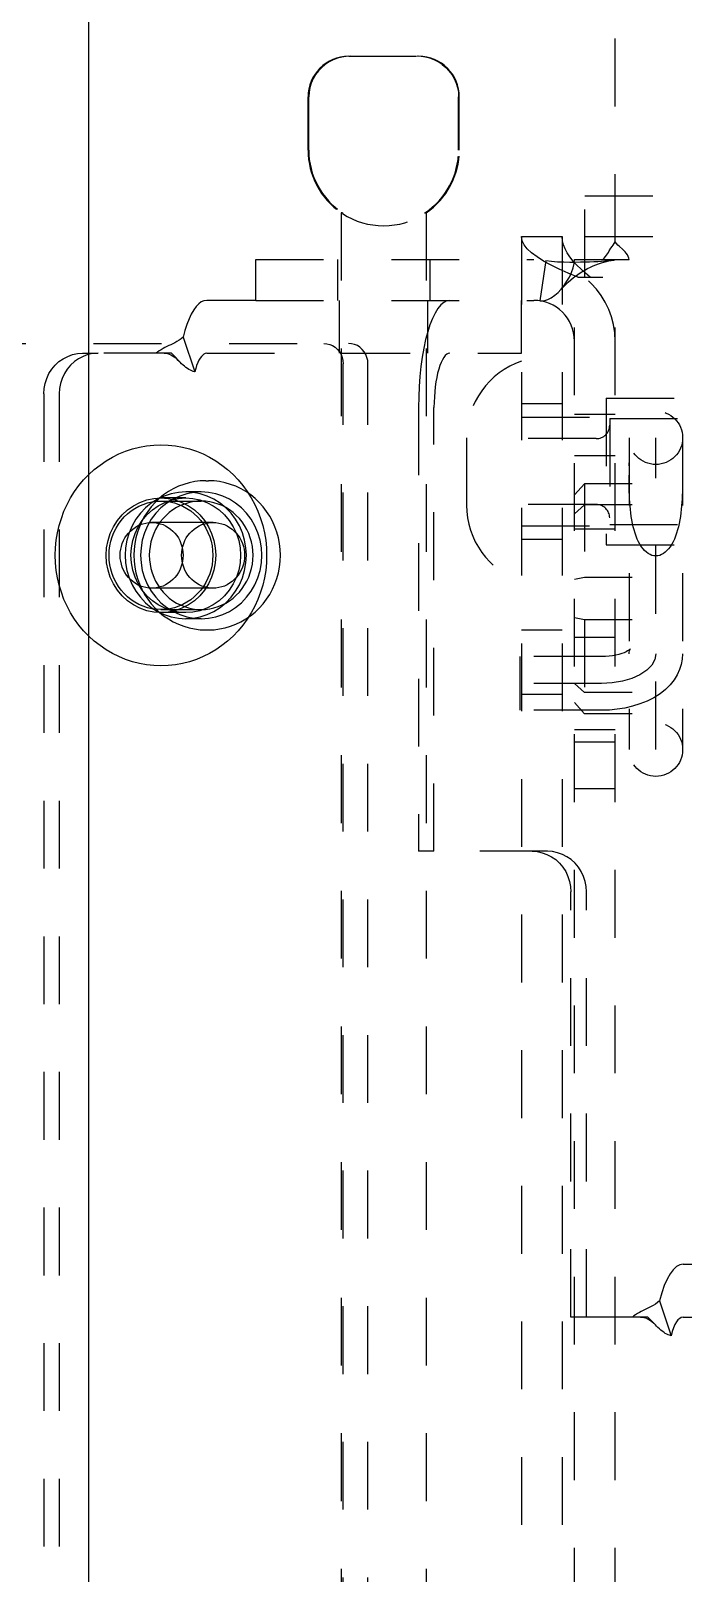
# Model space of a CAD drawing. Header units: inches. Extents: x -15 to 162, y -14 to 102.
# Drawn here: x 72.34 to 73.301, y 50.929 to 53.204 of the extents above; entities that cross this region are included whole.
import ezdxf

# ---------------------------------------------------------------- set-up
doc = ezdxf.new("R2010")
doc.units = ezdxf.units.IN
doc.header["$MEASUREMENT"] = 0
doc.linetypes.add('HIDDEN', pattern=[0.2, 0.1, -0.1])
doc.layers.add('DEFAULT_2', color=8, linetype='HIDDEN')
doc.layers.add('SECONDARY_OR_LEFT_DOOR_ASSEMBLY', color=7, linetype='Continuous')

# ---------------------------------------------------------------- blocks, each defined once
blk = doc.blocks.new('ENCLOSURE')
at = {"layer": 'DEFAULT_2', "color": 8, "linetype": 'HIDDEN'}
for p, q in [((73.2011, 52.8926), (73.2011, 53.7415)), ((72.8083, 53.1665), (72.9113, 53.1665)), ((72.7483, 53.028), (72.7483, 53.1065)), ((72.7493, 53.028), (72.7493, 53.1065)), ((72.9703, 53.028), (72.9703, 53.1065)), ((72.9713, 53.028), (72.9713, 53.1065)), ((73.1566, 52.8405), (73.1566, 52.9605)), ((73.1566, 52.9605), (74.8756, 52.9605)), ((72.7973, 52.9356), (72.7973, 49.4665)), ((72.7992, 52.9356), (72.7973, 52.9356)), ((72.7992, 52.9356), (72.7992, 52.9344)), ((72.9205, 52.9356), (72.9205, 52.9344)), ((72.9223, 52.9356), (72.9205, 52.9356)), ((72.9223, 52.9356), (72.9223, 49.4665)), ((73.0631, 52.9005), (73.0631, 49.8325)), ((73.0631, 52.9005), (73.1231, 52.9005)), ((73.1231, 52.9005), (73.1231, 49.8325)), ((73.1566, 52.9005), (74.8756, 52.9005)), ((72.6711, 52.8065), (72.6711, 52.8665)), ((72.6711, 52.8665), (73.0811, 52.8665)), ((72.7918, 52.8665), (72.7918, 52.8065)), ((72.9278, 52.8665), (72.9278, 52.8065)), ((73.0989, 52.8651), (73.09, 52.8058)), ((73.1411, 49.8665), (73.1411, 52.8665)), ((73.1411, 52.8665), (73.1828, 52.8665)), ((73.1828, 52.8665), (73.2219, 52.8665)), ((73.2011, 49.8665), (73.2011, 52.8665)), ((73.146, 52.8405), (73.1831, 52.8405)), ((72.6711, 52.8065), (72.5988, 52.8065)), ((72.6711, 52.8065), (73.0811, 52.8065)), ((72.7948, 52.7285), (72.7948, 52.8065)), ((72.9248, 52.7285), (72.9248, 52.8065)), ((73.0629, 52.7285), (73.0629, 52.8065)), ((72.564, 52.7522), (72.5812, 52.701)), ((71.032, 52.743), (72.8079, 52.743)), ((72.4159, 52.7285), (72.4387, 52.7285)), ((72.547, 52.7285), (72.4387, 52.7285)), ((72.5988, 52.7285), (73.0629, 52.7285)), ((72.5576, 52.7175), (72.551, 52.7245)), ((72.5581, 52.717), (72.5576, 52.7175)), ((72.8001, 50.023), (72.8001, 52.713)), ((72.8366, 50.023), (72.8366, 52.713)), ((72.3585, 52.6685), (72.3585, 50.0685)), ((72.3813, 52.6685), (72.3813, 50.0685)), ((73.1881, 52.662), (73.1881, 52.446)), ((73.1881, 52.662), (73.3031, 52.662)), ((72.9112, 52.6485), (72.9112, 51.994)), ((72.934, 51.994), (72.934, 52.6485)), ((73.1231, 52.654), (73.0631, 52.654)), ((73.1411, 52.6385), (73.2011, 52.6385)), ((73.0631, 52.634), (73.1881, 52.634)), ((73.1931, 52.632), (73.1931, 52.476)), ((73.1931, 52.632), (73.3031, 52.632)), ((72.9821, 52.6035), (72.9821, 52.5045)), ((73.1731, 52.6025), (72.9821, 52.6025)), ((73.2216, 52.6039), (73.2216, 52.1439)), ((73.2611, 52.1442), (73.2611, 52.6036)), ((73.3006, 52.6039), (73.3006, 52.1439)), ((73.1411, 52.5775), (73.2011, 52.5775)), ((73.2216, 52.5624), (73.2216, 52.5667)), ((73.2217, 52.5392), (73.2216, 52.5488)), ((72.5907, 52.524), (72.5679, 52.524)), ((72.5976, 52.5405), (72.6014, 52.5405)), ((73.1561, 52.536), (73.1411, 52.5197)), ((73.1561, 52.536), (73.1561, 52.1969)), ((76.6261, 52.536), (73.1561, 52.536)), ((72.5679, 52.515), (72.5314, 52.515)), ((72.5314, 52.5105), (72.5907, 52.5105)), ((73.1731, 52.5055), (72.9821, 52.5055)), ((73.1561, 52.5047), (73.1411, 52.4914)), ((76.6261, 52.5047), (73.1561, 52.5047)), ((72.6083, 52.479), (72.5176, 52.479)), ((73.0631, 52.474), (73.1881, 52.474)), ((73.1231, 52.454), (73.0631, 52.454)), ((73.1411, 52.4695), (73.2011, 52.4695)), ((73.1931, 52.476), (73.3031, 52.476)), ((73.1881, 52.446), (73.3031, 52.446)), ((73.1561, 52.3978), (73.1411, 52.3948)), ((76.6261, 52.3978), (73.1561, 52.3978)), ((72.6083, 52.382), (72.5176, 52.382)), ((72.5314, 52.3505), (72.5907, 52.3505)), ((72.5679, 52.346), (72.5314, 52.346)), ((72.5907, 52.337), (72.5679, 52.337)), ((72.5976, 52.3205), (72.6014, 52.3205)), ((73.0631, 52.3205), (73.1231, 52.3205)), ((73.1561, 52.3351), (73.1411, 52.3381)), ((76.6261, 52.3351), (73.1561, 52.3351)), ((73.1411, 52.3095), (73.2011, 52.3095)), ((73.0611, 52.202), (73.0611, 52.281)), ((73.1811, 52.281), (73.0611, 52.281)), ((73.1811, 52.2415), (73.0611, 52.2415)), ((73.1561, 52.2283), (73.1411, 52.2415)), ((76.6261, 52.2283), (73.1561, 52.2283)), ((73.0631, 52.2255), (73.1231, 52.2255)), ((73.1561, 52.1969), (73.1411, 52.2132)), ((73.1811, 52.202), (73.0611, 52.202)), ((76.6261, 52.1969), (73.1561, 52.1969)), ((73.1411, 52.1735), (73.2011, 52.1735)), ((73.1411, 52.1555), (73.2011, 52.1555)), ((73.1411, 52.0865), (73.2011, 52.0865)), ((72.934, 51.994), (72.9112, 51.994)), ((73.1014, 51.994), (72.934, 51.994)), ((73.136, 51.307), (73.136, 51.934)), ((73.1588, 51.307), (73.1588, 51.934)), ((73.3012, 51.385), (73.667, 51.385)), ((73.2664, 51.3307), (73.2836, 51.2795)), ((73.1588, 51.307), (73.136, 51.307)), ((73.2494, 51.307), (73.1588, 51.307)), ((73.26, 51.296), (73.2534, 51.303)), ((73.2605, 51.2955), (73.26, 51.296)), ((73.3012, 51.307), (73.667, 51.307))]:
    blk.add_line(p, q, dxfattribs=at)
for points in [[(72.8106, 53.1665), (72.8044, 53.1662), (72.7981, 53.1653), (72.7918, 53.1636), (72.7855, 53.1613), (72.7794, 53.1582), (72.7736, 53.1545), (72.7684, 53.1501), (72.7637, 53.1452), (72.7594, 53.1396), (72.7559, 53.1335), (72.753, 53.127), (72.7509, 53.1202), (72.7497, 53.1134), (72.7493, 53.1065)], [(72.946, 53.1545), (72.9403, 53.1582), (72.9342, 53.1613), (72.9279, 53.1636), (72.9215, 53.1653), (72.9153, 53.1662), (72.9091, 53.1665)], [(72.946, 53.1545), (72.9513, 53.1501), (72.956, 53.1452), (72.9602, 53.1396), (72.9638, 53.1335), (72.9667, 53.127), (72.9687, 53.1202), (72.9699, 53.1134), (72.9703, 53.1065)], [(73.146, 52.8405), (73.132, 52.8465), (73.1188, 52.8525), (73.1066, 52.8585), (73.0956, 52.8645), (73.086, 52.8705), (73.0779, 52.8765), (73.0715, 52.8825), (73.0669, 52.8885), (73.064, 52.8945), (73.0631, 52.9005)], [(73.1645, 52.8405), (73.1575, 52.8465), (73.1509, 52.8525), (73.1448, 52.8585), (73.1393, 52.8645), (73.1345, 52.8705), (73.1305, 52.8765), (73.1273, 52.8825), (73.125, 52.8885), (73.1236, 52.8945), (73.1231, 52.9005)], [(73.195, 52.8834), (73.1965, 52.8857), (73.198, 52.8881), (73.1995, 52.8904), (73.2011, 52.8926)], [(73.2075, 52.8859), (73.2052, 52.8881), (73.2031, 52.8903), (73.2011, 52.8926)], [(73.2219, 52.8665), (73.2214, 52.8688), (73.2205, 52.8712), (73.2192, 52.8736), (73.2176, 52.8759), (73.2159, 52.878), (73.214, 52.88), (73.212, 52.8819), (73.2075, 52.8859)], [(73.0989, 52.8651), (73.1074, 52.8641), (73.1163, 52.8635), (73.1253, 52.8631), (73.1341, 52.863), (73.1423, 52.863), (73.15, 52.8631), (73.157, 52.8632), (73.1635, 52.8635), (73.1696, 52.8637), (73.1754, 52.864), (73.1809, 52.8643), (73.1859, 52.8647), (73.1903, 52.865), (73.1941, 52.8654), (73.1971, 52.8657), (73.1987, 52.8659)], [(73.1211, 52.8225), (73.1216, 52.8231), (73.126, 52.8286), (73.13, 52.8346), (73.1337, 52.8409), (73.1368, 52.8477), (73.1392, 52.8544), (73.1406, 52.8606), (73.1411, 52.8665)], [(73.1211, 52.8225), (73.1238, 52.8256), (73.1278, 52.8296), (73.1318, 52.8334), (73.1358, 52.8369), (73.1398, 52.8401), (73.1439, 52.8432), (73.148, 52.846), (73.1522, 52.8486), (73.1563, 52.851), (73.1605, 52.8533), (73.1646, 52.8553), (73.1687, 52.8572), (73.1728, 52.8589), (73.1768, 52.8604), (73.1808, 52.8617), (73.1846, 52.8629), (73.1883, 52.8639), (73.1918, 52.8647), (73.1951, 52.8653), (73.1982, 52.8658), (73.1993, 52.866)], [(73.1828, 52.8665), (73.185, 52.8689), (73.1868, 52.8711), (73.1885, 52.8732), (73.19, 52.8753), (73.1913, 52.8773), (73.1925, 52.8793), (73.195, 52.8834)], [(73.1993, 52.866), (73.2006, 52.8663), (73.2011, 52.8665)], [(73.09, 52.8058), (73.0935, 52.8056), (73.0975, 52.8062), (73.1021, 52.8078), (73.107, 52.8104), (73.112, 52.8139), (73.1169, 52.8182), (73.1211, 52.8225)], [(72.5988, 52.8065), (72.5948, 52.8059), (72.5909, 52.8042), (72.5871, 52.8013), (72.5833, 52.7973), (72.5797, 52.7923), (72.5761, 52.7862), (72.5728, 52.779), (72.5696, 52.771), (72.5667, 52.7621), (72.564, 52.7522)], [(72.9574, 52.8065), (72.9529, 52.8057), (72.9484, 52.8034), (72.944, 52.7997), (72.9397, 52.7944), (72.9356, 52.7878), (72.9318, 52.7798), (72.9281, 52.7706), (72.9248, 52.7602), (72.9217, 52.7487), (72.919, 52.7362), (72.9167, 52.7229), (72.9147, 52.7089), (72.9132, 52.6943), (72.9121, 52.6793), (72.9115, 52.664), (72.9112, 52.6485)], [(72.564, 52.7522), (72.561, 52.7498), (72.558, 52.7477), (72.555, 52.7457), (72.5519, 52.744), (72.5489, 52.7425), (72.5459, 52.7411), (72.5431, 52.7397), (72.5402, 52.7384), (72.5373, 52.7369), (72.5344, 52.7354), (72.5315, 52.7337), (72.5288, 52.7319), (72.5264, 52.7302), (72.5242, 52.7285)], [(72.3585, 52.6685), (72.359, 52.6764), (72.3604, 52.684), (72.3629, 52.6914), (72.3662, 52.6985), (72.3703, 52.705), (72.3753, 52.7109), (72.3809, 52.7161), (72.3872, 52.7204), (72.3939, 52.7239), (72.401, 52.7264), (72.4083, 52.7279), (72.4159, 52.7285)], [(72.4387, 52.7285), (72.4311, 52.7279), (72.4238, 52.7264), (72.4167, 52.7239), (72.41, 52.7204), (72.4037, 52.7161), (72.3981, 52.7109), (72.3931, 52.705), (72.389, 52.6985), (72.3857, 52.6914), (72.3832, 52.684), (72.3818, 52.6764), (72.3813, 52.6685)], [(72.5362, 52.7285), (72.5379, 52.7284), (72.5408, 52.728), (72.5434, 52.7272), (72.5459, 52.7262), (72.5484, 52.7249), (72.5508, 52.7233), (72.5532, 52.7215), (72.5555, 52.7195), (72.5581, 52.717)], [(72.551, 52.7245), (72.5489, 52.7266), (72.547, 52.7285)], [(72.5988, 52.7285), (72.5968, 52.7282), (72.5948, 52.7273), (72.5929, 52.7258), (72.591, 52.7238), (72.5891, 52.7213), (72.5873, 52.7182), (72.5856, 52.7146), (72.584, 52.7105), (72.5826, 52.706), (72.5812, 52.701)], [(72.7714, 52.743), (72.7759, 52.7426), (72.7803, 52.7415), (72.7844, 52.7397), (72.7883, 52.7372), (72.7917, 52.7342), (72.7946, 52.7306), (72.797, 52.7266), (72.7987, 52.7222), (72.7997, 52.7177), (72.8001, 52.713)], [(72.8366, 52.713), (72.8363, 52.7177), (72.8352, 52.7222), (72.8335, 52.7266), (72.8312, 52.7306), (72.8282, 52.7342), (72.8248, 52.7372), (72.821, 52.7397), (72.8168, 52.7415), (72.8125, 52.7426), (72.8079, 52.743)], [(72.9574, 52.7285), (72.9551, 52.7281), (72.9529, 52.7269), (72.9506, 52.725), (72.9485, 52.7224), (72.9464, 52.719), (72.9444, 52.715), (72.9426, 52.7103), (72.9409, 52.705), (72.9393, 52.6992), (72.938, 52.6929), (72.9368, 52.6862), (72.9358, 52.6791), (72.935, 52.6717), (72.9345, 52.6641), (72.9341, 52.6563), (72.934, 52.6485)], [(72.5812, 52.701), (72.5791, 52.7016), (72.577, 52.7023), (72.5748, 52.7033), (72.5727, 52.7045), (72.5705, 52.7059), (72.5682, 52.7076), (72.5662, 52.7093), (72.5641, 52.7111), (72.5619, 52.7131), (72.5598, 52.7153), (72.5581, 52.717)], [(72.3755, 52.4305), (72.3759, 52.4416), (72.3769, 52.4527), (72.3788, 52.4636), (72.3813, 52.4744), (72.3845, 52.485), (72.3884, 52.4954), (72.393, 52.5055), (72.3982, 52.5152), (72.404, 52.5245), (72.4105, 52.5333), (72.4174, 52.5417), (72.425, 52.5496), (72.433, 52.5569), (72.4415, 52.5636), (72.4504, 52.5697), (72.4597, 52.5752), (72.4693, 52.58), (72.4792, 52.5841), (72.4893, 52.5874), (72.4997, 52.5901), (72.5101, 52.5919), (72.5207, 52.5931), (72.5314, 52.5935), (72.542, 52.5931), (72.5526, 52.5919), (72.5631, 52.5901), (72.5734, 52.5874), (72.5836, 52.5841), (72.5935, 52.58), (72.6031, 52.5752), (72.6124, 52.5697), (72.6213, 52.5636), (72.6297, 52.5569), (72.6378, 52.5496), (72.6453, 52.5417), (72.6523, 52.5333), (72.6587, 52.5245), (72.6646, 52.5152), (72.6698, 52.5055), (72.6743, 52.4954), (72.6782, 52.485), (72.6815, 52.4744), (72.684, 52.4636), (72.6858, 52.4527), (72.6869, 52.4416), (72.6872, 52.4305)], [(73.3006, 52.5488), (73.3005, 52.5392), (73.3005, 52.5343), (73.3004, 52.5293), (73.3002, 52.5243), (73.3, 52.5191), (73.2998, 52.5139), (73.2995, 52.5087), (73.2991, 52.5035), (73.2986, 52.4982), (73.298, 52.493), (73.2973, 52.4878), (73.2965, 52.4827), (73.2955, 52.4776), (73.2944, 52.4726), (73.2931, 52.4678), (73.2917, 52.4631), (73.2901, 52.4587), (73.2884, 52.4544), (73.2865, 52.4504), (73.2845, 52.4467), (73.2823, 52.4432), (73.28, 52.4401), (73.2775, 52.4374), (73.275, 52.4351), (73.2723, 52.4331), (73.2696, 52.4316), (73.2668, 52.4304), (73.2639, 52.4298), (73.2611, 52.4296)], [(72.5679, 52.524), (72.5571, 52.5233), (72.5465, 52.5212), (72.5362, 52.5179), (72.5264, 52.5133), (72.5171, 52.5074), (72.5086, 52.5005), (72.501, 52.4925), (72.4943, 52.4836), (72.4887, 52.4739), (72.4843, 52.4636), (72.4811, 52.4528), (72.4792, 52.4417), (72.4785, 52.4305), (72.4792, 52.4192), (72.4811, 52.4081), (72.4843, 52.3973), (72.4887, 52.387), (72.4943, 52.3774), (72.501, 52.3685), (72.5086, 52.3605), (72.5171, 52.3535), (72.5264, 52.3477), (72.5362, 52.343), (72.5465, 52.3397), (72.5571, 52.3377), (72.5679, 52.337)], [(72.5976, 52.5405), (72.5893, 52.5401), (72.5811, 52.5391), (72.5729, 52.5375), (72.5649, 52.5351), (72.5571, 52.5322), (72.5495, 52.5286), (72.5423, 52.5244), (72.5353, 52.5196), (72.5288, 52.5143), (72.5226, 52.5084), (72.517, 52.5021), (72.5118, 52.4953), (72.5071, 52.4881), (72.503, 52.4806), (72.4995, 52.4727), (72.4966, 52.4646), (72.4943, 52.4562), (72.4927, 52.4477), (72.4917, 52.4391), (72.4914, 52.4305)], [(72.5907, 52.524), (72.5799, 52.5233), (72.5693, 52.5212), (72.559, 52.5179), (72.5492, 52.5133), (72.5399, 52.5074), (72.5314, 52.5005), (72.5238, 52.4925), (72.5171, 52.4836), (72.5116, 52.4739), (72.5071, 52.4636), (72.5039, 52.4528), (72.502, 52.4417), (72.5013, 52.4305), (72.502, 52.4192), (72.5039, 52.4081), (72.5071, 52.3973), (72.5116, 52.387), (72.5171, 52.3774), (72.5238, 52.3685), (72.5314, 52.3605), (72.5399, 52.3535), (72.5492, 52.3477), (72.559, 52.343), (72.5693, 52.3397), (72.5799, 52.3377), (72.5907, 52.337)], [(72.5679, 52.337), (72.5788, 52.3377), (72.5893, 52.3397), (72.5996, 52.343), (72.6095, 52.3477), (72.6187, 52.3535), (72.6272, 52.3605), (72.6348, 52.3685), (72.6415, 52.3774), (72.6471, 52.387), (72.6515, 52.3973), (72.6547, 52.4081), (72.6567, 52.4192), (72.6573, 52.4305), (72.6567, 52.4417), (72.6547, 52.4528), (72.6515, 52.4636), (72.6471, 52.4739), (72.6415, 52.4836), (72.6348, 52.4925), (72.6272, 52.5005), (72.6187, 52.5074), (72.6095, 52.5133), (72.5996, 52.5179), (72.5893, 52.5212), (72.5788, 52.5233), (72.5679, 52.524)], [(72.5907, 52.337), (72.6016, 52.3377), (72.6121, 52.3397), (72.6224, 52.343), (72.6323, 52.3477), (72.6415, 52.3535), (72.65, 52.3605), (72.6576, 52.3685), (72.6643, 52.3774), (72.6699, 52.387), (72.6743, 52.3973), (72.6775, 52.4081), (72.6795, 52.4192), (72.6801, 52.4305), (72.6795, 52.4417), (72.6775, 52.4528), (72.6743, 52.4636), (72.6699, 52.4739), (72.6643, 52.4836), (72.6576, 52.4925), (72.65, 52.5005), (72.6415, 52.5074), (72.6323, 52.5133), (72.6224, 52.5179), (72.6121, 52.5212), (72.6016, 52.5233), (72.5907, 52.524)], [(72.7076, 52.4305), (72.7073, 52.4391), (72.7063, 52.4478), (72.7047, 52.4563), (72.7024, 52.4646), (72.6995, 52.4727), (72.6959, 52.4806), (72.6919, 52.4881), (72.6872, 52.4953), (72.682, 52.5021), (72.6763, 52.5084), (72.6702, 52.5143), (72.6637, 52.5196), (72.6567, 52.5244), (72.6495, 52.5286), (72.6419, 52.5322), (72.6341, 52.5351), (72.6261, 52.5375), (72.6179, 52.5391), (72.6097, 52.5401), (72.6014, 52.5405)], [(73.2611, 52.4296), (73.2582, 52.4298), (73.2554, 52.4304), (73.2526, 52.4316), (73.2498, 52.4331), (73.2472, 52.4351), (73.2446, 52.4374), (73.2422, 52.4401), (73.2399, 52.4432), (73.2377, 52.4467), (73.2356, 52.4504), (73.2337, 52.4544), (73.232, 52.4587), (73.2304, 52.4631), (73.229, 52.4678), (73.2278, 52.4726), (73.2267, 52.4776), (73.2257, 52.4827), (73.2249, 52.4878), (73.2241, 52.493), (73.2236, 52.4982), (73.2231, 52.5035), (73.2227, 52.5087), (73.2224, 52.5139), (73.2221, 52.5191), (73.2219, 52.5243), (73.2218, 52.5293), (73.2217, 52.5343), (73.2217, 52.5392)], [(72.5314, 52.346), (72.5207, 52.3467), (72.5105, 52.3488), (72.5004, 52.3524), (72.491, 52.3573), (72.4822, 52.3634), (72.4742, 52.3707), (72.4673, 52.379), (72.4614, 52.3882), (72.4567, 52.3981), (72.4533, 52.4086), (72.4513, 52.4194), (72.4506, 52.4305), (72.4513, 52.4415), (72.4533, 52.4523), (72.4567, 52.4628), (72.4614, 52.4727), (72.4673, 52.4819), (72.4742, 52.4902), (72.4822, 52.4975), (72.491, 52.5036), (72.5004, 52.5085), (72.5105, 52.5121), (72.5207, 52.5142), (72.5314, 52.515)], [(72.4549, 52.4305), (72.4552, 52.4375), (72.456, 52.4444), (72.4575, 52.4512), (72.4595, 52.4578), (72.462, 52.4643), (72.4651, 52.4705), (72.4687, 52.4764), (72.4728, 52.4819), (72.4773, 52.487), (72.4822, 52.4917), (72.4875, 52.496), (72.4931, 52.4997), (72.499, 52.503), (72.5052, 52.5056), (72.5116, 52.5077), (72.5181, 52.5093), (72.5247, 52.5102), (72.5314, 52.5105)], [(72.5679, 52.346), (72.5573, 52.3467), (72.547, 52.3488), (72.537, 52.3524), (72.5275, 52.3573), (72.5187, 52.3634), (72.5108, 52.3707), (72.5038, 52.379), (72.4979, 52.3882), (72.4933, 52.3981), (72.4899, 52.4086), (72.4878, 52.4194), (72.4871, 52.4305), (72.4878, 52.4415), (72.4899, 52.4523), (72.4933, 52.4628), (72.4979, 52.4727), (72.5038, 52.4819), (72.5108, 52.4902), (72.5187, 52.4975), (72.5275, 52.5036), (72.537, 52.5085), (72.547, 52.5121), (72.5573, 52.5142), (72.5679, 52.515)], [(72.5907, 52.5105), (72.5844, 52.5102), (72.5781, 52.5094), (72.5719, 52.508), (72.5659, 52.5061), (72.56, 52.5037), (72.5543, 52.5008), (72.5489, 52.4974), (72.5437, 52.4936), (72.5389, 52.4893), (72.5344, 52.4846), (72.5303, 52.4796), (72.5267, 52.4742), (72.5234, 52.4685), (72.5207, 52.4626), (72.5184, 52.4564), (72.5166, 52.4501), (72.5153, 52.4436), (72.5145, 52.4371), (72.5142, 52.4305)], [(72.5314, 52.515), (72.542, 52.5142), (72.5523, 52.5121), (72.5623, 52.5085), (72.5718, 52.5036), (72.5806, 52.4975), (72.5885, 52.4902), (72.5955, 52.4819), (72.6013, 52.4727), (72.606, 52.4628), (72.6094, 52.4523), (72.6115, 52.4415), (72.6122, 52.4305), (72.6115, 52.4194), (72.6094, 52.4086), (72.606, 52.3981), (72.6013, 52.3882), (72.5955, 52.379), (72.5885, 52.3707), (72.5806, 52.3634), (72.5718, 52.3573), (72.5623, 52.3524), (72.5523, 52.3488), (72.542, 52.3467), (72.5314, 52.346)], [(72.5314, 52.5105), (72.538, 52.5102), (72.5447, 52.5093), (72.5512, 52.5077), (72.5575, 52.5056), (72.5637, 52.503), (72.5696, 52.4997), (72.5752, 52.496), (72.5805, 52.4917), (72.5855, 52.487), (72.59, 52.4819), (72.594, 52.4764), (72.5976, 52.4705), (72.6007, 52.4643), (72.6033, 52.4578), (72.6053, 52.4512), (72.6067, 52.4444), (72.6076, 52.4375), (72.6079, 52.4305)], [(72.5679, 52.515), (72.5785, 52.5142), (72.5888, 52.5121), (72.5988, 52.5085), (72.6083, 52.5036), (72.6171, 52.4975), (72.6251, 52.4902), (72.632, 52.4819), (72.6379, 52.4727), (72.6426, 52.4628), (72.646, 52.4523), (72.648, 52.4415), (72.6487, 52.4305), (72.648, 52.4194), (72.646, 52.4086), (72.6426, 52.3981), (72.6379, 52.3882), (72.632, 52.379), (72.6251, 52.3707), (72.6171, 52.3634), (72.6083, 52.3573), (72.5988, 52.3524), (72.5888, 52.3488), (72.5785, 52.3467), (72.5679, 52.346)], [(72.6672, 52.4305), (72.667, 52.4371), (72.6662, 52.4436), (72.6649, 52.4501), (72.6631, 52.4564), (72.6608, 52.4626), (72.658, 52.4685), (72.6548, 52.4742), (72.6511, 52.4796), (72.647, 52.4846), (72.6425, 52.4893), (72.6377, 52.4936), (72.6326, 52.4974), (72.6271, 52.5008), (72.6214, 52.5037), (72.6156, 52.5061), (72.6095, 52.508), (72.6033, 52.5094), (72.597, 52.5102), (72.5907, 52.5105)], [(72.4712, 52.4305), (72.4714, 52.435), (72.472, 52.4394), (72.473, 52.4437), (72.4744, 52.448), (72.4761, 52.4521), (72.4782, 52.456), (72.4806, 52.4597), (72.4833, 52.4631), (72.4864, 52.4663), (72.4897, 52.4692), (72.4932, 52.4717), (72.497, 52.4739), (72.5009, 52.4757), (72.5049, 52.4771), (72.5091, 52.4781), (72.5133, 52.4788), (72.5176, 52.479)], [(72.5176, 52.479), (72.5219, 52.4788), (72.5261, 52.4781), (72.5303, 52.4771), (72.5344, 52.4757), (72.5383, 52.4739), (72.542, 52.4717), (72.5456, 52.4692), (72.5489, 52.4663), (72.5519, 52.4631), (72.5546, 52.4597), (72.5571, 52.456), (72.5591, 52.4521), (72.5609, 52.448), (72.5622, 52.4437), (72.5632, 52.4394), (72.5638, 52.435), (72.564, 52.4305)], [(72.5619, 52.4305), (72.5621, 52.435), (72.5627, 52.4394), (72.5637, 52.4437), (72.565, 52.448), (72.5667, 52.4521), (72.5688, 52.456), (72.5712, 52.4597), (72.574, 52.4631), (72.577, 52.4663), (72.5803, 52.4692), (72.5838, 52.4717), (72.5876, 52.4739), (72.5915, 52.4757), (72.5956, 52.4771), (72.5997, 52.4781), (72.604, 52.4788), (72.6083, 52.479)], [(72.6083, 52.479), (72.6125, 52.4788), (72.6168, 52.4781), (72.621, 52.4771), (72.625, 52.4757), (72.6289, 52.4739), (72.6327, 52.4717), (72.6362, 52.4692), (72.6395, 52.4663), (72.6425, 52.4631), (72.6453, 52.4597), (72.6477, 52.456), (72.6498, 52.4521), (72.6515, 52.448), (72.6529, 52.4437), (72.6539, 52.4394), (72.6544, 52.435), (72.6546, 52.4305)], [(72.6872, 52.4305), (72.6869, 52.4193), (72.6858, 52.4083), (72.684, 52.3973), (72.6815, 52.3865), (72.6782, 52.3759), (72.6743, 52.3655), (72.6698, 52.3555), (72.6646, 52.3458), (72.6587, 52.3365), (72.6523, 52.3276), (72.6453, 52.3192), (72.6378, 52.3113), (72.6297, 52.304), (72.6213, 52.2973), (72.6124, 52.2912), (72.6031, 52.2857), (72.5935, 52.281), (72.5836, 52.2769), (72.5734, 52.2735), (72.5631, 52.2709), (72.5526, 52.269), (72.542, 52.2678), (72.5314, 52.2675), (72.5207, 52.2678), (72.5101, 52.269), (72.4997, 52.2709), (72.4893, 52.2735), (72.4792, 52.2769), (72.4693, 52.281), (72.4597, 52.2857), (72.4504, 52.2912), (72.4415, 52.2973), (72.433, 52.304), (72.425, 52.3113), (72.4174, 52.3192), (72.4105, 52.3276), (72.404, 52.3365), (72.3982, 52.3458), (72.393, 52.3555), (72.3884, 52.3655), (72.3845, 52.3759), (72.3813, 52.3865), (72.3788, 52.3973), (72.3769, 52.4083), (72.3759, 52.4193), (72.3755, 52.4305)], [(72.5314, 52.3505), (72.5247, 52.3508), (72.5181, 52.3517), (72.5116, 52.3532), (72.5052, 52.3553), (72.499, 52.358), (72.4931, 52.3612), (72.4875, 52.3649), (72.4822, 52.3692), (72.4773, 52.3739), (72.4728, 52.379), (72.4687, 52.3846), (72.4651, 52.3905), (72.462, 52.3967), (72.4595, 52.4031), (72.4575, 52.4098), (72.456, 52.4166), (72.4552, 52.4235), (72.4549, 52.4305)], [(72.5176, 52.382), (72.5133, 52.3822), (72.5091, 52.3828), (72.5049, 52.3838), (72.5009, 52.3852), (72.497, 52.3871), (72.4932, 52.3892), (72.4897, 52.3918), (72.4864, 52.3946), (72.4833, 52.3978), (72.4806, 52.4012), (72.4782, 52.4049), (72.4761, 52.4088), (72.4744, 52.4129), (72.473, 52.4172), (72.472, 52.4216), (72.4714, 52.426), (72.4712, 52.4305)], [(72.4914, 52.4305), (72.4917, 52.4218), (72.4927, 52.4132), (72.4943, 52.4047), (72.4966, 52.3963), (72.4995, 52.3882), (72.503, 52.3804), (72.5071, 52.3728), (72.5118, 52.3656), (72.517, 52.3588), (72.5226, 52.3525), (72.5288, 52.3467), (72.5353, 52.3413), (72.5423, 52.3366), (72.5495, 52.3324), (72.5571, 52.3288), (72.5649, 52.3258), (72.5729, 52.3235), (72.581, 52.3218), (72.5893, 52.3208), (72.5976, 52.3205)], [(72.5142, 52.4305), (72.5145, 52.4238), (72.5153, 52.4173), (72.5166, 52.4108), (72.5184, 52.4045), (72.5207, 52.3983), (72.5234, 52.3924), (72.5267, 52.3867), (72.5303, 52.3813), (72.5344, 52.3763), (72.5389, 52.3716), (72.5437, 52.3673), (72.5489, 52.3635), (72.5543, 52.3601), (72.56, 52.3572), (72.5659, 52.3548), (72.5719, 52.3529), (72.5781, 52.3516), (72.5844, 52.3507), (72.5907, 52.3505)], [(72.564, 52.4305), (72.5638, 52.426), (72.5632, 52.4216), (72.5622, 52.4172), (72.5609, 52.4129), (72.5591, 52.4088), (72.5571, 52.4049), (72.5546, 52.4012), (72.5519, 52.3978), (72.5489, 52.3946), (72.5456, 52.3918), (72.542, 52.3892), (72.5383, 52.3871), (72.5344, 52.3852), (72.5303, 52.3838), (72.5261, 52.3828), (72.5219, 52.3822), (72.5176, 52.382)], [(72.6079, 52.4305), (72.6076, 52.4235), (72.6067, 52.4166), (72.6053, 52.4098), (72.6033, 52.4031), (72.6007, 52.3967), (72.5976, 52.3905), (72.594, 52.3846), (72.59, 52.379), (72.5855, 52.3739), (72.5805, 52.3692), (72.5752, 52.3649), (72.5696, 52.3612), (72.5637, 52.358), (72.5575, 52.3553), (72.5512, 52.3532), (72.5447, 52.3517), (72.538, 52.3508), (72.5314, 52.3505)], [(72.6083, 52.382), (72.604, 52.3822), (72.5997, 52.3828), (72.5956, 52.3838), (72.5915, 52.3852), (72.5876, 52.3871), (72.5838, 52.3892), (72.5803, 52.3918), (72.577, 52.3946), (72.574, 52.3978), (72.5712, 52.4012), (72.5688, 52.4049), (72.5667, 52.4088), (72.565, 52.4129), (72.5637, 52.4172), (72.5627, 52.4216), (72.5621, 52.426), (72.5619, 52.4305)], [(72.5907, 52.3505), (72.597, 52.3507), (72.6033, 52.3516), (72.6095, 52.3529), (72.6156, 52.3548), (72.6214, 52.3572), (72.6271, 52.3601), (72.6326, 52.3635), (72.6377, 52.3673), (72.6425, 52.3716), (72.647, 52.3763), (72.6511, 52.3813), (72.6548, 52.3867), (72.658, 52.3924), (72.6608, 52.3983), (72.6631, 52.4045), (72.6649, 52.4108), (72.6662, 52.4173), (72.667, 52.4238), (72.6672, 52.4305)], [(72.6014, 52.3205), (72.6097, 52.3208), (72.6179, 52.3218), (72.6261, 52.3235), (72.6341, 52.3258), (72.6419, 52.3288), (72.6494, 52.3324), (72.6567, 52.3366), (72.6636, 52.3413), (72.6702, 52.3467), (72.6763, 52.3525), (72.682, 52.3588), (72.6872, 52.3656), (72.6919, 52.3728), (72.696, 52.3804), (72.6995, 52.3882), (72.7024, 52.3964), (72.7047, 52.4047), (72.7063, 52.4132), (72.7073, 52.4218), (72.7076, 52.4305)], [(72.6546, 52.4305), (72.6544, 52.426), (72.6539, 52.4216), (72.6529, 52.4172), (72.6515, 52.4129), (72.6498, 52.4088), (72.6477, 52.4049), (72.6453, 52.4012), (72.6425, 52.3978), (72.6395, 52.3946), (72.6362, 52.3918), (72.6327, 52.3892), (72.6289, 52.3871), (72.625, 52.3852), (72.621, 52.3838), (72.6168, 52.3828), (72.6125, 52.3822), (72.6083, 52.382)], [(73.2232, 52.2919), (73.2234, 52.2921), (73.2236, 52.2923), (73.2233, 52.2921), (73.2225, 52.2914), (73.2213, 52.2905), (73.2195, 52.2894), (73.2172, 52.2881), (73.2142, 52.2868), (73.2108, 52.2855), (73.2067, 52.2843), (73.2023, 52.2832), (73.1974, 52.2822), (73.1921, 52.2815), (73.1867, 52.2811), (73.1811, 52.281)], [(73.3006, 52.2851), (73.3001, 52.2774), (73.2987, 52.2696), (73.2962, 52.2619), (73.2927, 52.2542), (73.2881, 52.2468), (73.2823, 52.2395), (73.2753, 52.2326), (73.2673, 52.2262), (73.2581, 52.2204), (73.2481, 52.2154), (73.2376, 52.2112), (73.2266, 52.2078), (73.2155, 52.2052), (73.2041, 52.2034), (73.1926, 52.2023), (73.1811, 52.202)], [(73.2611, 52.2851), (73.2596, 52.2766), (73.255, 52.2685), (73.2477, 52.261), (73.2377, 52.2543), (73.2256, 52.2488), (73.2118, 52.2448), (73.1969, 52.2423), (73.1811, 52.2415)], [(73.2216, 52.2851), (73.2218, 52.2877), (73.2223, 52.2898), (73.2229, 52.2913), (73.2232, 52.2919)], [(73.0786, 51.994), (73.0861, 51.9934), (73.0934, 51.9919), (73.1005, 51.9894), (73.1073, 51.9859), (73.1135, 51.9816), (73.1192, 51.9764), (73.1241, 51.9705), (73.1283, 51.964), (73.1316, 51.9569), (73.134, 51.9495), (73.1355, 51.9419), (73.136, 51.934)], [(73.1588, 51.934), (73.1583, 51.9419), (73.1568, 51.9495), (73.1544, 51.9569), (73.1511, 51.964), (73.1469, 51.9705), (73.142, 51.9764), (73.1363, 51.9816), (73.1301, 51.9859), (73.1233, 51.9894), (73.1162, 51.9919), (73.1089, 51.9934), (73.1014, 51.994)], [(73.3012, 51.385), (73.2963, 51.384), (73.2914, 51.3814), (73.2867, 51.3769), (73.2821, 51.3708), (73.2777, 51.363), (73.2736, 51.3536), (73.2698, 51.3429), (73.2664, 51.3307)], [(73.2664, 51.3307), (73.2634, 51.3283), (73.2604, 51.3262), (73.2574, 51.3242), (73.2543, 51.3225), (73.2513, 51.321), (73.2483, 51.3196), (73.2455, 51.3182), (73.2426, 51.3169), (73.2397, 51.3154), (73.2368, 51.3139), (73.2339, 51.3122), (73.2312, 51.3104), (73.2288, 51.3087), (73.2266, 51.307)], [(73.2386, 51.307), (73.2403, 51.3069), (73.2432, 51.3065), (73.2458, 51.3057), (73.2483, 51.3047), (73.2508, 51.3034), (73.2532, 51.3018), (73.2556, 51.3), (73.258, 51.298), (73.2605, 51.2955)], [(73.2534, 51.303), (73.2513, 51.3051), (73.2494, 51.307)], [(73.2836, 51.2795), (73.2815, 51.2801), (73.2794, 51.2808), (73.2772, 51.2818), (73.2751, 51.283), (73.2729, 51.2845), (73.2706, 51.2861), (73.2686, 51.2878), (73.2665, 51.2896), (73.2643, 51.2916), (73.2622, 51.2938), (73.2605, 51.2955)], [(73.3012, 51.307), (73.2987, 51.3065), (73.2963, 51.3051), (73.2938, 51.3029), (73.2915, 51.2998), (73.2893, 51.2958), (73.2872, 51.2911), (73.2853, 51.2857), (73.2836, 51.2795)]]:
    blk.add_lwpolyline(points, dxfattribs=at)
for centre in [(73.2611, 52.6039), (73.2611, 52.1439)]:
    blk.add_circle(centre, 0.0395, dxfattribs=at)
for centre, radius, start, end in [((72.8083, 53.1065), 0.06, 90, 180), ((72.9113, 53.1065), 0.06, 0, 90), ((72.8598, 53.028), 0.1115, 180, 235.907), ((72.8598, 53.028), 0.1105, 180, 236.6915), ((72.8598, 53.028), 0.1105, 303.3085, 0), ((72.8598, 53.028), 0.1115, 304.093, 0), ((72.8598, 53.028), 0.1115, 237.033, 302.967), ((73.0811, 52.7465), 0.12, 0, 90), ((73.0811, 52.7465), 0.06, 0, 90), ((73.1021, 52.6035), 0.12, 108.9656, 180), ((73.1731, 52.6225), 0.02, 270, 360), ((73.1021, 52.5045), 0.12, 180, 251.0344), ((73.1731, 52.4855), 0.02, 0, 90)]:
    blk.add_arc(centre, radius, start, end, dxfattribs=at)
at = {"layer": 'SECONDARY_OR_LEFT_DOOR_ASSEMBLY', "color": 3, "linetype": 'Continuous'}
blk.add_line((72.4246, 86.6375), (72.4246, 16.3455), dxfattribs=at)

msp = doc.modelspace()

# ---------------------------------------------------------------- block references
msp.add_blockref('ENCLOSURE', (0, 0))

doc.saveas('drawing.dxf')
